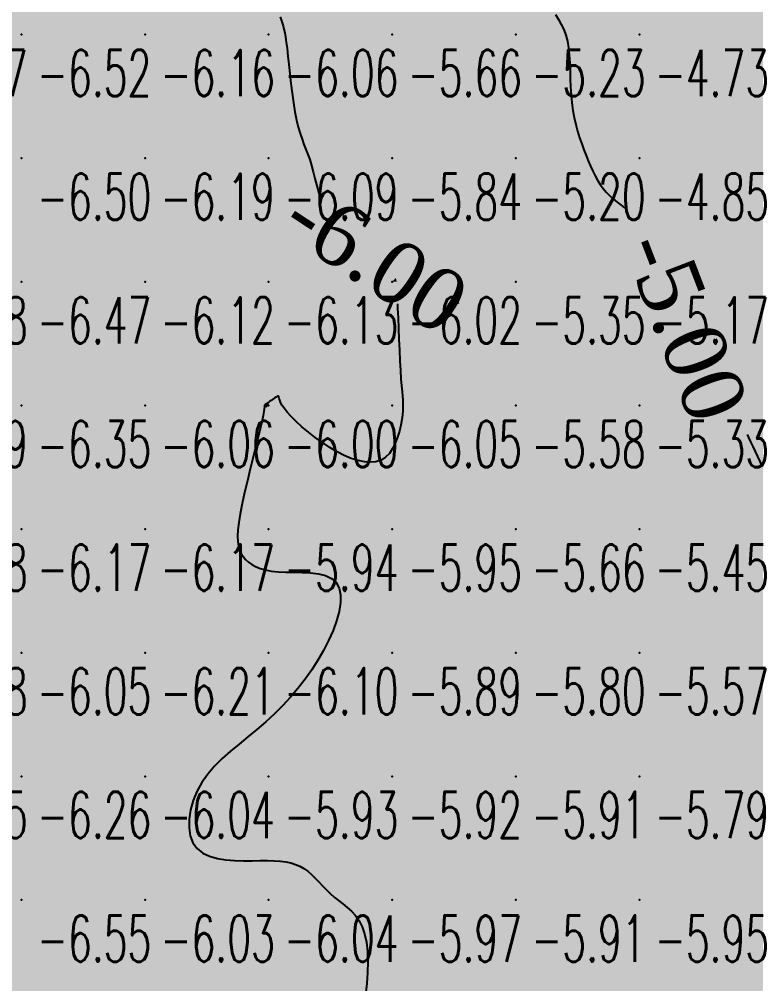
# Model space of a CAD drawing. Header units: millimetres. Extents: x 88261 to 90953, y 390274 to 392322.
# Drawn here: x 90100.1 to 90160.1, y 391390.5 to 391468.5 of the extents above; entities that cross this region are included whole.
import ezdxf
from ezdxf.enums import TextEntityAlignment as Align

# ---------------------------------------------------------------- set-up
doc = ezdxf.new("R2010")
doc.units = ezdxf.units.MM
doc.header["$LTSCALE"] = 25
for name, color, linetype in [('CN_03_00', 7, 'Continuous'), ('CN_04_00', 242, 'Continuous'), ('Cotation Courbes de niveau', 7, 'Continuous'), ('COTEAlt', 7, 'Continuous'), ('TN_COLORIAGE', 7, 'Continuous')]:
    doc.layers.add(name, color=color, linetype=linetype)
doc.styles.add('Simplex 1.0', font='Simplex.shx', dxfattribs={"width": 0.99, "height": 2.5})
doc.styles.get("Standard").update_dxf_attribs({"font": 'times.ttf'})

# ---------------------------------------------------------------- blocks, each defined once
blk = doc.blocks.new('COTE')
at = {"color": 0}
blk.add_point((0, 0), dxfattribs=at)
at = {"layer": 'COTEAlt'}
blk.add_attdef('ALT', text='', height=3.75, dxfattribs=at).set_placement((1.25, -1.25), align=Align.TOP_LEFT)

msp = doc.modelspace()

# ---------------------------------------------------------------- linework, layer by layer
at = {"layer": 'CN_03_00', "elevation": -6, "flags": 128}
for points in [[(90121.181, 391468.668), (90121.267, 391468.407), (90121.345, 391468.164), (90121.417, 391467.923), (90121.484, 391467.664), (90121.549, 391467.37), (90121.612, 391467.023), (90121.675, 391466.605), (90121.741, 391466.098), (90121.811, 391465.491), (90121.885, 391464.802), (90121.966, 391464.055), (90122.054, 391463.274), (90122.15, 391462.486), (90122.256, 391461.714), (90122.373, 391460.982), (90122.501, 391460.316), (90122.641, 391459.733), (90122.792, 391459.222), (90122.948, 391458.765), (90123.109, 391458.343), (90123.27, 391457.939), (90123.429, 391457.535), (90123.583, 391457.111), (90123.728, 391456.65), (90123.864, 391456.139), (90123.999, 391455.585), (90124.145, 391455), (90124.312, 391454.395), (90124.41, 391454.096)], [(90130.671, 391445.459), (90130.687, 391445.076), (90130.718, 391444.306), (90130.753, 391443.464), (90130.79, 391442.584), (90130.83, 391441.701), (90130.871, 391440.85), (90130.914, 391440.063), (90130.957, 391439.377), (90131, 391438.815), (90131.04, 391438.361), (90131.075, 391437.991), (90131.102, 391437.678), (90131.118, 391437.396), (90131.12, 391437.122), (90131.106, 391436.827), (90131.072, 391436.488), (90131.017, 391436.087), (90130.935, 391435.636), (90130.824, 391435.155), (90130.681, 391434.667), (90130.5, 391434.19), (90130.28, 391433.747), (90130.015, 391433.358), (90129.703, 391433.043), (90129.342, 391432.819), (90128.934, 391432.685), (90128.485, 391432.636), (90127.999, 391432.667), (90127.481, 391432.772), (90126.937, 391432.946), (90126.371, 391433.185), (90125.787, 391433.483), (90125.193, 391433.834), (90124.599, 391434.225), (90124.018, 391434.644), (90123.462, 391435.077), (90122.944, 391435.512), (90122.476, 391435.935), (90122.071, 391436.334), (90121.741, 391436.694), (90121.494, 391437.006), (90121.321, 391437.269), (90121.208, 391437.486), (90121.14, 391437.661), (90121.104, 391437.795), (90121.086, 391437.891), (90121.072, 391437.953), (90121.047, 391437.982), (90121.001, 391437.983), (90120.934, 391437.958), (90120.852, 391437.914), (90120.758, 391437.855), (90120.657, 391437.786), (90120.553, 391437.711), (90120.45, 391437.637), (90120.352, 391437.567), (90120.264, 391437.505), (90120.185, 391437.452), (90120.117, 391437.406), (90120.058, 391437.366), (90120.01, 391437.332), (90119.972, 391437.301), (90119.945, 391437.274), (90119.929, 391437.248), (90119.923, 391437.221), (90119.92, 391437.175), (90119.914, 391437.092), (90119.898, 391436.953), (90119.865, 391436.739), (90119.808, 391436.431), (90119.719, 391436.01), (90119.592, 391435.457), (90119.423, 391434.763), (90119.22, 391433.95), (90118.995, 391433.054), (90118.76, 391432.107), (90118.526, 391431.143), (90118.305, 391430.195), (90118.108, 391429.296), (90117.948, 391428.481), (90117.834, 391427.774), (90117.766, 391427.17), (90117.741, 391426.658), (90117.757, 391426.224), (90117.813, 391425.855), (90117.906, 391425.539), (90118.033, 391425.263), (90118.193, 391425.015), (90118.385, 391424.783), (90118.613, 391424.569), (90118.881, 391424.374), (90119.195, 391424.202), (90119.56, 391424.054), (90119.981, 391423.934), (90120.464, 391423.843), (90121.013, 391423.785), (90121.629, 391423.759), (90122.29, 391423.748), (90122.969, 391423.733), (90123.64, 391423.694), (90124.277, 391423.612), (90124.853, 391423.468), (90125.341, 391423.241), (90125.714, 391422.913), (90125.954, 391422.469), (90126.064, 391421.922), (90126.058, 391421.287), (90125.947, 391420.583), (90125.743, 391419.827), (90125.458, 391419.036), (90125.104, 391418.226), (90124.693, 391417.417), (90124.236, 391416.621), (90123.736, 391415.843), (90123.197, 391415.085), (90122.622, 391414.347), (90122.012, 391413.632), (90121.373, 391412.941), (90120.705, 391412.276), (90120.012, 391411.637), (90119.298, 391411.024), (90118.576, 391410.431), (90117.86, 391409.847), (90117.162, 391409.263), (90116.497, 391408.669), (90115.878, 391408.058), (90115.319, 391407.417), (90114.835, 391406.74), (90114.436, 391406.021), (90114.129, 391405.275), (90113.919, 391404.524), (90113.809, 391403.787), (90113.804, 391403.085), (90113.908, 391402.439), (90114.126, 391401.869), (90114.463, 391401.395), (90114.917, 391401.032), (90115.47, 391400.77), (90116.099, 391400.594), (90116.781, 391400.486), (90117.491, 391400.431), (90118.208, 391400.413), (90118.907, 391400.416), (90119.566, 391400.425), (90120.165, 391400.424), (90120.707, 391400.409), (90121.198, 391400.374), (90121.643, 391400.318), (90122.049, 391400.234), (90122.423, 391400.121), (90122.77, 391399.973), (90123.098, 391399.787), (90123.411, 391399.561), (90123.715, 391399.3), (90124.013, 391399.014), (90124.309, 391398.71), (90124.608, 391398.396), (90124.913, 391398.079), (90125.228, 391397.769), (90125.557, 391397.472), (90125.902, 391397.193), (90126.256, 391396.92), (90126.609, 391396.636), (90126.95, 391396.326), (90127.271, 391395.975), (90127.561, 391395.564), (90127.811, 391395.08), (90128.011, 391394.506), (90128.154, 391393.831), (90128.24, 391393.07), (90128.274, 391392.245), (90128.258, 391391.374), (90128.196, 391390.479), (90128.092, 391389.579)]]:
    msp.add_lwpolyline(points, dxfattribs=at)
at = {"layer": 'CN_04_00', "elevation": -5, "flags": 128}
for points in [[(90143.468, 391468.838), (90143.712, 391468.445), (90143.933, 391468.044), (90144.127, 391467.624), (90144.291, 391467.174), (90144.42, 391466.683), (90144.511, 391466.143), (90144.572, 391465.561), (90144.611, 391464.946), (90144.636, 391464.307), (90144.656, 391463.655), (90144.68, 391462.999), (90144.717, 391462.348), (90144.774, 391461.712), (90144.859, 391461.099), (90144.97, 391460.511), (90145.102, 391459.945), (90145.252, 391459.403), (90145.414, 391458.882), (90145.586, 391458.383), (90145.763, 391457.905), (90145.941, 391457.447), (90146.117, 391457.009), (90146.293, 391456.59), (90146.473, 391456.19), (90146.661, 391455.81), (90146.86, 391455.45), (90147.074, 391455.11), (90147.307, 391454.789), (90147.561, 391454.488), (90147.841, 391454.206), (90148.14, 391453.938), (90148.455, 391453.678), (90148.78, 391453.42), (90149.038, 391453.215)], [(90158.976, 391434.871), (90159.078, 391434.653), (90159.25, 391434.293), (90159.431, 391433.915), (90159.619, 391433.52), (90159.812, 391433.112), (90160.005, 391432.691), (90160.196, 391432.26)]]:
    msp.add_lwpolyline(points, dxfattribs=at)
at = {"layer": 'TN_COLORIAGE', "color": 151}
for points in [[(90090.249, 391477.239, -6.655), (90090.249, 391467.239, -6.655), (90100.249, 391477.239, -6.655)], [(90090.249, 391467.239, -6.655), (90100.249, 391467.239, -6.655), (90100.249, 391477.239, -6.655)], [(90100.249, 391477.239, -6), (90108.682, 391477.239, -6), (90100.249, 391467.239, -6), (90108.344, 391475.335, -6)], [(90100.249, 391467.239, -6), (90108.344, 391475.335, -6), (90110.249, 391467.239, -6), (90110.249, 391472.887, -6)], [(90110.249, 391472.887, -6.158), (90117.08, 391474.071, -6.158), (90110.249, 391467.239, -6.158)], [(90110.249, 391467.239, -6), (90117.08, 391474.071, -6), (90120.249, 391467.239, -6), (90120.249, 391471.667, -6)], [(90121.285, 391468.275, -6.058), (90120.249, 391471.667, -6.058), (90120.249, 391467.239, -6.058)], [(90121.285, 391468.275, -6.058), (90121.699, 391467.239, -6.058), (90120.249, 391467.239, -6.058)], [(90090.249, 391467.239, -6.517), (90090.249, 391457.239, -6.517), (90100.249, 391467.239, -6.517)], [(90090.249, 391457.239, -6.517), (90100.249, 391457.239, -6.517), (90100.249, 391467.239, -6.517)], [(90100.249, 391467.239, -6.158), (90100.249, 391457.239, -6.158), (90110.249, 391467.239, -6.158)], [(90100.249, 391457.239, -6.158), (90110.249, 391457.239, -6.158), (90110.249, 391467.239, -6.158)], [(90110.249, 391467.239, -6.058), (90110.249, 391457.239, -6.058), (90120.249, 391467.239, -6.058)], [(90110.249, 391457.239, -6.058), (90120.249, 391457.239, -6.058), (90120.249, 391467.239, -6.058)], [(90120.249, 391457.239, -6), (90122.364, 391459.354, -6), (90120.249, 391467.239, -6), (90121.699, 391467.239, -6)], [(90122.364, 391459.354, -6.092), (90123.851, 391457.239, -6.092), (90120.249, 391457.239, -6.092)], [(90090.249, 391457.239, -6.501), (90090.249, 391447.239, -6.501), (90100.249, 391457.239, -6.501)], [(90090.249, 391447.239, -6.501), (90100.249, 391447.239, -6.501), (90100.249, 391457.239, -6.501)], [(90100.249, 391457.239, -6.193), (90100.249, 391447.239, -6.193), (90110.249, 391457.239, -6.193)], [(90100.249, 391447.239, -6.193), (90110.249, 391447.239, -6.193), (90110.249, 391457.239, -6.193)], [(90110.249, 391457.239, -6.092), (90110.249, 391447.239, -6.092), (90120.249, 391457.239, -6.092)], [(90110.249, 391447.239, -6.092), (90120.249, 391447.239, -6.092), (90120.249, 391457.239, -6.092)], [(90120.249, 391447.239, -6), (90124.6, 391451.59, -6), (90120.249, 391457.239, -6), (90123.851, 391457.239, -6)], [(90120.249, 391447.239, -6), (90124.6, 391451.59, -6), (90130.249, 391447.239, -6), (90130.249, 391448.55, -6)], [(90130.546, 391447.537, -6.025), (90130.249, 391448.55, -6.025), (90130.249, 391447.239, -6.025)], [(90130.546, 391447.537, -6.025), (90130.613, 391447.239, -6.025), (90130.249, 391447.239, -6.025)], [(90090.249, 391447.239, -6.467), (90090.249, 391437.239, -6.467), (90100.249, 391447.239, -6.467)], [(90090.249, 391437.239, -6.467), (90100.249, 391437.239, -6.467), (90100.249, 391447.239, -6.467)], [(90100.249, 391447.239, -6.124), (90100.249, 391437.239, -6.124), (90110.249, 391447.239, -6.124)], [(90100.249, 391437.239, -6.124), (90110.249, 391437.239, -6.124), (90110.249, 391447.239, -6.124)], [(90110.249, 391447.239, -6.126), (90110.249, 391437.239, -6.126), (90120.249, 391447.239, -6.126)], [(90120.249, 391447.239, -6), (90120.249, 391437.466, -6), (90110.249, 391437.239, -6), (90119.812, 391437.239, -6)], [(90120.249, 391447.239, -6), (90120.249, 391437.466, -6), (90130.249, 391447.239, -6), (90121.307, 391438.297, -6)], [(90130.249, 391437.239, -6), (90120.805, 391437.239, -6), (90130.249, 391447.239, -6), (90121.307, 391438.297, -6)], [(90130.249, 391437.239, -6), (90130.955, 391437.946, -6), (90130.249, 391447.239, -6), (90130.613, 391447.239, -6)], [(90130.955, 391437.946, -6.05), (90131.308, 391437.239, -6.05), (90130.249, 391437.239, -6.05)], [(90090.249, 391437.239, -6.349), (90090.249, 391427.239, -6.349), (90100.249, 391437.239, -6.349)], [(90090.249, 391427.239, -6.349), (90100.249, 391427.239, -6.349), (90100.249, 391437.239, -6.349)], [(90100.249, 391437.239, -6.064), (90100.249, 391427.239, -6.064), (90110.249, 391437.239, -6.064)], [(90100.249, 391427.239, -6.064), (90110.249, 391427.239, -6.064), (90110.249, 391437.239, -6.064)], [(90110.249, 391427.239, -6), (90120.076, 391437.066, -6), (90110.249, 391437.239, -6), (90119.812, 391437.239, -6)], [(90117.437, 391427.239, -6.166), (90120.076, 391437.066, -6.166), (90110.249, 391427.239, -6.166)], [(90125.918, 391432.908, -6.05), (90120.805, 391437.239, -6.05), (90130.249, 391437.239, -6.05)], [(90125.918, 391432.908, -6.05), (90130.249, 391432.028, -6.05), (90130.249, 391437.239, -6.05)], [(90131.308, 391437.239, -6.05), (90130.249, 391432.028, -6.05), (90130.249, 391437.239, -6.05)], [(90090.249, 391427.239, -6.173), (90090.249, 391417.239, -6.173), (90100.249, 391427.239, -6.173)], [(90090.249, 391417.239, -6.173), (90100.249, 391417.239, -6.173), (90100.249, 391427.239, -6.173)], [(90100.249, 391427.239, -6.166), (90100.249, 391417.239, -6.166), (90110.249, 391427.239, -6.166)], [(90100.249, 391417.239, -6.166), (90110.249, 391417.239, -6.166), (90110.249, 391427.239, -6.166)], [(90110.249, 391417.239, -6), (90117.869, 391424.859, -6), (90110.249, 391427.239, -6), (90117.437, 391427.239, -6)], [(90110.249, 391417.239, -6), (90117.869, 391424.859, -6), (90120.249, 391417.239, -6), (90120.249, 391423.412, -6)], [(90120.249, 391423.412, -6.104), (90127.216, 391424.206, -6.104), (90120.249, 391417.239, -6.104)], [(90125.174, 391417.239, -6.104), (90127.216, 391424.206, -6.104), (90120.249, 391417.239, -6.104)], [(90090.249, 391417.239, -6.046), (90090.249, 391407.239, -6.046), (90100.249, 391417.239, -6.046)], [(90090.249, 391407.239, -6.046), (90100.249, 391407.239, -6.046), (90100.249, 391417.239, -6.046)], [(90100.249, 391417.239, -6.207), (90100.249, 391407.239, -6.207), (90110.249, 391417.239, -6.207)], [(90100.249, 391407.239, -6.207), (90110.249, 391407.239, -6.207), (90110.249, 391417.239, -6.207)], [(90110.249, 391417.239, -6.104), (90110.249, 391407.239, -6.104), (90120.249, 391417.239, -6.104)], [(90120.249, 391417.239, -6), (90120.249, 391411.336, -6), (90110.249, 391407.239, -6), (90113.901, 391407.239, -6)], [(90125.174, 391417.239, -6.104), (90120.249, 391411.336, -6.104), (90120.249, 391417.239, -6.104)], [(90090.249, 391397.629, -6.262), (90090.329, 391397.32, -6.262), (90090.249, 391407.239, -6.262), (90100.249, 391407.239, -6.262)], [(90090.38, 391397.239, -6.262), (90090.329, 391397.32, -6.262), (90100.249, 391397.239, -6.262), (90100.249, 391407.239, -6.262)], [(90100.249, 391407.239, -6.042), (90100.249, 391397.239, -6.042), (90110.249, 391407.239, -6.042)], [(90100.249, 391397.239, -6.042), (90110.249, 391397.239, -6.042), (90110.249, 391407.239, -6.042)], [(90110.249, 391407.239, -6), (90113.901, 391407.239, -6), (90110.249, 391397.239, -6), (90113.157, 391400.147, -6)], [(90120.249, 391397.239, -6), (90120.249, 391400.542, -6), (90110.249, 391397.239, -6), (90113.157, 391400.147, -6)], [(90123.244, 391400.235, -6.036), (90120.249, 391400.542, -6.036), (90120.249, 391397.239, -6.036)], [(90123.244, 391400.235, -6.036), (90125.363, 391397.239, -6.036), (90120.249, 391397.239, -6.036)], [(90090.38, 391397.239, -6.551), (90091.415, 391388.405, -6.551), (90100.249, 391397.239, -6.551)], [(90091.415, 391388.405, -6.542), (90091.396, 391387.239, -6.542), (90100.249, 391397.239, -6.542), (90100.249, 391387.239, -6.542)], [(90100.249, 391397.239, -6.03), (90100.249, 391387.239, -6.03), (90110.249, 391397.239, -6.03)], [(90100.249, 391387.239, -6.03), (90110.249, 391387.239, -6.03), (90110.249, 391397.239, -6.03)], [(90110.249, 391397.239, -6.036), (90110.249, 391387.239, -6.036), (90120.249, 391397.239, -6.036)], [(90110.249, 391387.239, -6.036), (90120.249, 391387.239, -6.036), (90120.249, 391397.239, -6.036)], [(90120.249, 391387.239, -6), (90128.648, 391395.639, -6), (90120.249, 391397.239, -6), (90125.363, 391397.239, -6)], [(90128.113, 391387.239, -6.179), (90128.648, 391395.639, -6.179), (90120.249, 391387.239, -6.179)]]:
    msp.add_solid(points, dxfattribs=at)
at = {"layer": 'TN_COLORIAGE', "color": 141}
for points in [[(90120.249, 391471.667, -5.497), (90121.285, 391468.275, -5.497), (90120.249, 391477.239, -5.497), (90130.249, 391477.239, -5.497)], [(90121.699, 391467.239, -5.497), (90121.285, 391468.275, -5.497), (90130.249, 391467.239, -5.497), (90130.249, 391477.239, -5.497)], [(90130.249, 391467.239, -5), (90139.07, 391476.061, -5), (90130.249, 391477.239, -5), (90138.746, 391477.239, -5)], [(90130.249, 391467.239, -5), (90139.07, 391476.061, -5), (90140.249, 391467.239, -5), (90140.249, 391474.474, -5)], [(90142.701, 391469.692, -5.23), (90140.249, 391474.474, -5.23), (90140.249, 391467.239, -5.23)], [(90142.701, 391469.692, -5.23), (90144.84, 391467.239, -5.23), (90140.249, 391467.239, -5.23)], [(90121.699, 391467.239, -5.657), (90122.364, 391459.354, -5.657), (90130.249, 391467.239, -5.657)], [(90123.851, 391457.239, -5.657), (90122.364, 391459.354, -5.657), (90130.249, 391457.239, -5.657), (90130.249, 391467.239, -5.657)], [(90130.249, 391467.239, -5.23), (90130.249, 391457.239, -5.23), (90140.249, 391467.239, -5.23)], [(90130.249, 391457.239, -5.23), (90140.249, 391457.239, -5.23), (90140.249, 391467.239, -5.23)], [(90140.249, 391467.239, -5), (90144.84, 391467.239, -5), (90140.249, 391457.239, -5), (90144.458, 391461.448, -5)], [(90144.458, 391461.448, -5.197), (90145.975, 391457.239, -5.197), (90140.249, 391457.239, -5.197)], [(90123.851, 391457.239, -5.837), (90124.6, 391451.59, -5.837), (90130.249, 391457.239, -5.837)], [(90130.249, 391448.55, -5.837), (90124.6, 391451.59, -5.837), (90130.249, 391457.239, -5.837)], [(90130.249, 391448.55, -5.197), (90130.546, 391447.537, -5.197), (90130.249, 391457.239, -5.197), (90140.249, 391457.239, -5.197)], [(90130.613, 391447.239, -5.197), (90130.546, 391447.537, -5.197), (90140.249, 391447.239, -5.197), (90140.249, 391457.239, -5.197)], [(90140.249, 391447.239, -5), (90147.286, 391454.277, -5), (90140.249, 391457.239, -5), (90145.975, 391457.239, -5)], [(90140.249, 391447.239, -5), (90147.286, 391454.277, -5), (90150.249, 391447.239, -5), (90150.249, 391452.583, -5)], [(90152.153, 391449.143, -5.168), (90150.249, 391452.583, -5.168), (90150.249, 391447.239, -5.168)], [(90152.153, 391449.143, -5.168), (90152.98, 391447.239, -5.168), (90150.249, 391447.239, -5.168)], [(90130.613, 391447.239, -5.349), (90130.955, 391437.946, -5.349), (90140.249, 391447.239, -5.349)], [(90131.308, 391437.239, -5.349), (90130.955, 391437.946, -5.349), (90140.249, 391437.239, -5.349), (90140.249, 391447.239, -5.349)], [(90140.249, 391447.239, -5.168), (90140.249, 391437.239, -5.168), (90150.249, 391447.239, -5.168)], [(90140.249, 391437.239, -5.168), (90150.249, 391437.239, -5.168), (90150.249, 391447.239, -5.168)], [(90150.249, 391437.239, -5), (90154.522, 391441.512, -5), (90150.249, 391447.239, -5), (90152.98, 391447.239, -5)], [(90154.522, 391441.512, -5.334), (90158.105, 391437.239, -5.334), (90150.249, 391437.239, -5.334)], [(90121.307, 391438.297, -5.997), (90120.249, 391437.466, -5.997), (90120.249, 391437.239, -5.997)], [(90121.307, 391438.297, -5.997), (90120.805, 391437.239, -5.997), (90120.249, 391437.239, -5.997)], [(90119.812, 391437.239, -5.997), (90120.249, 391437.466, -5.997), (90120.249, 391437.239, -5.997)], [(90120.076, 391437.066, -5.935), (90117.437, 391427.239, -5.935), (90120.249, 391437.239, -5.935), (90120.249, 391427.239, -5.935)], [(90119.812, 391437.239, -5.997), (90120.076, 391437.066, -5.997), (90120.249, 391437.239, -5.997)], [(90120.805, 391437.239, -5.935), (90125.918, 391432.908, -5.935), (90120.249, 391437.239, -5.935), (90120.249, 391427.239, -5.935)], [(90130.249, 391432.028, -5.582), (90131.308, 391437.239, -5.582), (90130.249, 391427.239, -5.582), (90140.249, 391437.239, -5.582)], [(90130.249, 391427.239, -5.582), (90140.249, 391427.239, -5.582), (90140.249, 391437.239, -5.582)], [(90140.249, 391437.239, -5.334), (90140.249, 391427.239, -5.334), (90150.249, 391437.239, -5.334)], [(90140.249, 391427.239, -5.334), (90150.249, 391427.239, -5.334), (90150.249, 391437.239, -5.334)], [(90150.249, 391427.239, -5), (90158.577, 391435.567, -5), (90150.249, 391437.239, -5), (90158.105, 391437.239, -5)], [(90150.249, 391427.239, -5), (90158.577, 391435.567, -5), (90160.249, 391427.239, -5), (90160.249, 391432.349, -5)], [(90130.249, 391432.028, -5.935), (90125.918, 391432.908, -5.935), (90130.249, 391427.239, -5.935), (90120.249, 391427.239, -5.935)], [(90117.437, 391427.239, -5.935), (90117.869, 391424.859, -5.935), (90120.249, 391427.239, -5.935)], [(90120.249, 391423.412, -5.935), (90117.869, 391424.859, -5.935), (90120.249, 391427.239, -5.935)], [(90127.216, 391424.206, -5.935), (90120.249, 391423.412, -5.935), (90130.249, 391427.239, -5.935), (90120.249, 391427.239, -5.935)], [(90127.216, 391424.206, -5.892), (90125.174, 391417.239, -5.892), (90130.249, 391427.239, -5.892), (90130.249, 391417.239, -5.892)], [(90130.249, 391427.239, -5.659), (90130.249, 391417.239, -5.659), (90140.249, 391427.239, -5.659)], [(90130.249, 391417.239, -5.659), (90140.249, 391417.239, -5.659), (90140.249, 391427.239, -5.659)], [(90140.249, 391427.239, -5.454), (90140.249, 391417.239, -5.454), (90150.249, 391427.239, -5.454)], [(90140.249, 391417.239, -5.454), (90150.249, 391417.239, -5.454), (90150.249, 391427.239, -5.454)], [(90150.249, 391417.239, -5.095), (90160.249, 391417.239, -5.095), (90160.249, 391427.239, -5.095)], [(90150.249, 391427.239, -5.095), (90150.249, 391417.239, -5.095), (90160.249, 391427.239, -5.095)], [(90120.249, 391411.336, -5.892), (90125.174, 391417.239, -5.892), (90120.249, 391407.239, -5.892), (90130.249, 391417.239, -5.892)], [(90120.249, 391407.239, -5.892), (90130.249, 391407.239, -5.892), (90130.249, 391417.239, -5.892)], [(90130.249, 391417.239, -5.799), (90130.249, 391407.239, -5.799), (90140.249, 391417.239, -5.799)], [(90130.249, 391407.239, -5.799), (90140.249, 391407.239, -5.799), (90140.249, 391417.239, -5.799)], [(90140.249, 391417.239, -5.567), (90140.249, 391407.239, -5.567), (90150.249, 391417.239, -5.567)], [(90140.249, 391407.239, -5.567), (90150.249, 391407.239, -5.567), (90150.249, 391417.239, -5.567)], [(90150.249, 391407.239, -5.647), (90160.249, 391407.239, -5.647), (90160.249, 391417.239, -5.647)], [(90150.249, 391417.239, -5.647), (90150.249, 391407.239, -5.647), (90160.249, 391417.239, -5.647)], [(90113.901, 391407.239, -5.928), (90120.249, 391411.336, -5.928), (90120.249, 391407.239, -5.928)], [(90113.157, 391400.147, -5.928), (90113.901, 391407.239, -5.928), (90120.249, 391407.239, -5.928)], [(90113.157, 391400.147, -5.928), (90120.249, 391400.542, -5.928), (90120.249, 391407.239, -5.928)], [(90120.249, 391400.542, -5.916), (90123.244, 391400.235, -5.916), (90120.249, 391407.239, -5.916), (90130.249, 391407.239, -5.916)], [(90125.363, 391397.239, -5.916), (90123.244, 391400.235, -5.916), (90130.249, 391397.239, -5.916), (90130.249, 391407.239, -5.916)], [(90130.249, 391407.239, -5.913), (90130.249, 391397.239, -5.913), (90140.249, 391407.239, -5.913)], [(90130.249, 391397.239, -5.913), (90140.249, 391397.239, -5.913), (90140.249, 391407.239, -5.913)], [(90140.249, 391407.239, -5.789), (90140.249, 391397.239, -5.789), (90150.249, 391407.239, -5.789)], [(90140.249, 391397.239, -5.789), (90150.249, 391397.239, -5.789), (90150.249, 391407.239, -5.789)], [(90150.249, 391397.239, -5.65), (90160.249, 391397.239, -5.65), (90160.249, 391407.239, -5.65)], [(90150.249, 391407.239, -5.65), (90150.249, 391397.239, -5.65), (90160.249, 391407.239, -5.65)], [(90125.363, 391397.239, -5.966), (90128.648, 391395.639, -5.966), (90130.249, 391397.239, -5.966)], [(90128.648, 391395.639, -5.951), (90128.113, 391387.239, -5.951), (90130.249, 391397.239, -5.951), (90130.249, 391387.239, -5.951)], [(90130.249, 391397.239, -5.913), (90130.249, 391387.239, -5.913), (90140.249, 391397.239, -5.913)], [(90137.726, 391387.239, -5.913), (90140.249, 391388.835, -5.913), (90130.249, 391387.239, -5.913), (90140.249, 391397.239, -5.913)], [(90142.834, 391389.825, -5.913), (90140.249, 391388.835, -5.913), (90150.249, 391397.239, -5.913), (90140.249, 391397.239, -5.913)], [(90145.35, 391387.239, -5.953), (90142.834, 391389.825, -5.953), (90150.249, 391387.239, -5.953), (90150.249, 391397.239, -5.953)], [(90150.249, 391387.239, -5.682), (90160.249, 391387.239, -5.682), (90160.249, 391397.239, -5.682)], [(90150.249, 391397.239, -5.682), (90150.249, 391387.239, -5.682), (90160.249, 391397.239, -5.682)]]:
    msp.add_solid(points, dxfattribs=at)
at = {"layer": 'TN_COLORIAGE', "color": 131}
for points in [[(90144.84, 391467.239, -4.293), (90142.701, 391469.692, -4.293), (90150.249, 391467.239, -4.293), (90150.249, 391477.239, -4.293)], [(90150.249, 391467.239, -4), (90158.97, 391475.961, -4), (90150.249, 391477.239, -4), (90157.576, 391477.239, -4)], [(90150.249, 391467.239, -4), (90158.97, 391475.961, -4), (90160.249, 391467.239, -4), (90160.249, 391474.615, -4)], [(90144.458, 391461.448, -4.729), (90144.84, 391467.239, -4.729), (90150.249, 391467.239, -4.729)], [(90145.975, 391457.239, -4.729), (90144.458, 391461.448, -4.729), (90150.249, 391457.239, -4.729), (90150.249, 391467.239, -4.729)], [(90150.249, 391457.239, -4.3), (90160.249, 391457.239, -4.3), (90160.249, 391467.239, -4.3)], [(90150.249, 391467.239, -4.3), (90150.249, 391457.239, -4.3), (90160.249, 391467.239, -4.3)], [(90145.975, 391457.239, -4.853), (90147.286, 391454.277, -4.853), (90150.249, 391457.239, -4.853)], [(90150.249, 391452.583, -4.853), (90147.286, 391454.277, -4.853), (90150.249, 391457.239, -4.853)], [(90150.249, 391452.583, -4.284), (90152.153, 391449.143, -4.284), (90150.249, 391457.239, -4.284), (90160.249, 391457.239, -4.284)], [(90152.98, 391447.239, -4.284), (90152.153, 391449.143, -4.284), (90160.249, 391447.239, -4.284), (90160.249, 391457.239, -4.284)], [(90152.98, 391447.239, -4.552), (90154.522, 391441.512, -4.552), (90160.249, 391447.239, -4.552)], [(90158.105, 391437.239, -4.552), (90154.522, 391441.512, -4.552), (90160.249, 391437.239, -4.552), (90160.249, 391447.239, -4.552)], [(90158.105, 391437.239, -4.909), (90158.577, 391435.567, -4.909), (90160.249, 391437.239, -4.909)], [(90160.249, 391432.349, -4.909), (90158.577, 391435.567, -4.909), (90160.249, 391437.239, -4.909)]]:
    msp.add_solid(points, dxfattribs=at)

# ---------------------------------------------------------------- block references
at = {"layer": 'COTEAlt'}
ref = msp.add_blockref('COTE', (90090.249, 391467.239), dxfattribs=at)
ref.add_attrib('ALT', '-6.87', dxfattribs={"height": 3.75, "style": 'Simplex 1.0', "width": 0.6}).set_placement((90091.499, 391465.989), align=Align.TOP_LEFT)
ref = msp.add_blockref('COTE', (90100.249, 391467.239), dxfattribs=at)
ref.add_attrib('ALT', '-6.52', dxfattribs={"height": 3.75, "style": 'Simplex 1.0', "width": 0.6}).set_placement((90101.499, 391465.989), align=Align.TOP_LEFT)
ref = msp.add_blockref('COTE', (90110.249, 391467.239), dxfattribs=at)
ref.add_attrib('ALT', '-6.16', dxfattribs={"height": 3.75, "style": 'Simplex 1.0', "width": 0.6}).set_placement((90111.499, 391465.989), align=Align.TOP_LEFT)
ref = msp.add_blockref('COTE', (90120.249, 391467.239), dxfattribs=at)
ref.add_attrib('ALT', '-6.06', dxfattribs={"height": 3.75, "style": 'Simplex 1.0', "width": 0.6}).set_placement((90121.499, 391465.989), align=Align.TOP_LEFT)
ref = msp.add_blockref('COTE', (90130.249, 391467.239), dxfattribs=at)
ref.add_attrib('ALT', '-5.66', dxfattribs={"height": 3.75, "style": 'Simplex 1.0', "width": 0.6}).set_placement((90131.499, 391465.989), align=Align.TOP_LEFT)
ref = msp.add_blockref('COTE', (90140.249, 391467.239), dxfattribs=at)
ref.add_attrib('ALT', '-5.23', dxfattribs={"height": 3.75, "style": 'Simplex 1.0', "width": 0.6}).set_placement((90141.499, 391465.989), align=Align.TOP_LEFT)
ref = msp.add_blockref('COTE', (90150.249, 391467.239), dxfattribs=at)
ref.add_attrib('ALT', '-4.73', dxfattribs={"height": 3.75, "style": 'Simplex 1.0', "width": 0.6}).set_placement((90151.499, 391465.989), align=Align.TOP_LEFT)
ref = msp.add_blockref('COTE', (90100.249, 391457.239), dxfattribs=at)
ref.add_attrib('ALT', '-6.50', dxfattribs={"height": 3.75, "style": 'Simplex 1.0', "width": 0.6}).set_placement((90101.499, 391455.989), align=Align.TOP_LEFT)
ref = msp.add_blockref('COTE', (90110.249, 391457.239), dxfattribs=at)
ref.add_attrib('ALT', '-6.19', dxfattribs={"height": 3.75, "style": 'Simplex 1.0', "width": 0.6}).set_placement((90111.499, 391455.989), align=Align.TOP_LEFT)
ref = msp.add_blockref('COTE', (90120.249, 391457.239), dxfattribs=at)
ref.add_attrib('ALT', '-6.09', dxfattribs={"height": 3.75, "style": 'Simplex 1.0', "width": 0.6}).set_placement((90121.499, 391455.989), align=Align.TOP_LEFT)
ref = msp.add_blockref('COTE', (90130.249, 391457.239), dxfattribs=at)
ref.add_attrib('ALT', '-5.84', dxfattribs={"height": 3.75, "style": 'Simplex 1.0', "width": 0.6}).set_placement((90131.499, 391455.989), align=Align.TOP_LEFT)
ref = msp.add_blockref('COTE', (90140.249, 391457.239), dxfattribs=at)
ref.add_attrib('ALT', '-5.20', dxfattribs={"height": 3.75, "style": 'Simplex 1.0', "width": 0.6}).set_placement((90141.499, 391455.989), align=Align.TOP_LEFT)
ref = msp.add_blockref('COTE', (90150.249, 391457.239), dxfattribs=at)
ref.add_attrib('ALT', '-4.85', dxfattribs={"height": 3.75, "style": 'Simplex 1.0', "width": 0.6}).set_placement((90151.499, 391455.989), align=Align.TOP_LEFT)
ref = msp.add_blockref('COTE', (90090.249, 391447.239), dxfattribs=at)
ref.add_attrib('ALT', '-6.68', dxfattribs={"height": 3.75, "style": 'Simplex 1.0', "width": 0.6}).set_placement((90091.499, 391445.989), align=Align.TOP_LEFT)
ref = msp.add_blockref('COTE', (90100.249, 391447.239), dxfattribs=at)
ref.add_attrib('ALT', '-6.47', dxfattribs={"height": 3.75, "style": 'Simplex 1.0', "width": 0.6}).set_placement((90101.499, 391445.989), align=Align.TOP_LEFT)
ref = msp.add_blockref('COTE', (90110.249, 391447.239), dxfattribs=at)
ref.add_attrib('ALT', '-6.12', dxfattribs={"height": 3.75, "style": 'Simplex 1.0', "width": 0.6}).set_placement((90111.499, 391445.989), align=Align.TOP_LEFT)
ref = msp.add_blockref('COTE', (90120.249, 391447.239), dxfattribs=at)
ref.add_attrib('ALT', '-6.13', dxfattribs={"height": 3.75, "style": 'Simplex 1.0', "width": 0.6}).set_placement((90121.499, 391445.989), align=Align.TOP_LEFT)
ref = msp.add_blockref('COTE', (90130.249, 391447.239), dxfattribs=at)
ref.add_attrib('ALT', '-6.02', dxfattribs={"height": 3.75, "style": 'Simplex 1.0', "width": 0.6}).set_placement((90131.499, 391445.989), align=Align.TOP_LEFT)
ref = msp.add_blockref('COTE', (90140.249, 391447.239), dxfattribs=at)
ref.add_attrib('ALT', '-5.35', dxfattribs={"height": 3.75, "style": 'Simplex 1.0', "width": 0.6}).set_placement((90141.499, 391445.989), align=Align.TOP_LEFT)
ref = msp.add_blockref('COTE', (90150.249, 391447.239), dxfattribs=at)
ref.add_attrib('ALT', '-5.17', dxfattribs={"height": 3.75, "style": 'Simplex 1.0', "width": 0.6}).set_placement((90151.499, 391445.989), align=Align.TOP_LEFT)
ref = msp.add_blockref('COTE', (90090.249, 391437.239), dxfattribs=at)
ref.add_attrib('ALT', '-6.59', dxfattribs={"height": 3.75, "style": 'Simplex 1.0', "width": 0.6}).set_placement((90091.499, 391435.989), align=Align.TOP_LEFT)
ref = msp.add_blockref('COTE', (90100.249, 391437.239), dxfattribs=at)
ref.add_attrib('ALT', '-6.35', dxfattribs={"height": 3.75, "style": 'Simplex 1.0', "width": 0.6}).set_placement((90101.499, 391435.989), align=Align.TOP_LEFT)
ref = msp.add_blockref('COTE', (90110.249, 391437.239), dxfattribs=at)
ref.add_attrib('ALT', '-6.06', dxfattribs={"height": 3.75, "style": 'Simplex 1.0', "width": 0.6}).set_placement((90111.499, 391435.989), align=Align.TOP_LEFT)
ref = msp.add_blockref('COTE', (90120.249, 391437.239), dxfattribs=at)
ref.add_attrib('ALT', '-6.00', dxfattribs={"height": 3.75, "style": 'Simplex 1.0', "width": 0.6}).set_placement((90121.499, 391435.989), align=Align.TOP_LEFT)
ref = msp.add_blockref('COTE', (90130.249, 391437.239), dxfattribs=at)
ref.add_attrib('ALT', '-6.05', dxfattribs={"height": 3.75, "style": 'Simplex 1.0', "width": 0.6}).set_placement((90131.499, 391435.989), align=Align.TOP_LEFT)
ref = msp.add_blockref('COTE', (90140.249, 391437.239), dxfattribs=at)
ref.add_attrib('ALT', '-5.58', dxfattribs={"height": 3.75, "style": 'Simplex 1.0', "width": 0.6}).set_placement((90141.499, 391435.989), align=Align.TOP_LEFT)
ref = msp.add_blockref('COTE', (90150.249, 391437.239), dxfattribs=at)
ref.add_attrib('ALT', '-5.33', dxfattribs={"height": 3.75, "style": 'Simplex 1.0', "width": 0.6}).set_placement((90151.499, 391435.989), align=Align.TOP_LEFT)
ref = msp.add_blockref('COTE', (90090.249, 391427.239), dxfattribs=at)
ref.add_attrib('ALT', '-6.48', dxfattribs={"height": 3.75, "style": 'Simplex 1.0', "width": 0.6}).set_placement((90091.499, 391425.989), align=Align.TOP_LEFT)
ref = msp.add_blockref('COTE', (90100.249, 391427.239), dxfattribs=at)
ref.add_attrib('ALT', '-6.17', dxfattribs={"height": 3.75, "style": 'Simplex 1.0', "width": 0.6}).set_placement((90101.499, 391425.989), align=Align.TOP_LEFT)
ref = msp.add_blockref('COTE', (90110.249, 391427.239), dxfattribs=at)
ref.add_attrib('ALT', '-6.17', dxfattribs={"height": 3.75, "style": 'Simplex 1.0', "width": 0.6}).set_placement((90111.499, 391425.989), align=Align.TOP_LEFT)
ref = msp.add_blockref('COTE', (90120.249, 391427.239), dxfattribs=at)
ref.add_attrib('ALT', '-5.94', dxfattribs={"height": 3.75, "style": 'Simplex 1.0', "width": 0.6}).set_placement((90121.499, 391425.989), align=Align.TOP_LEFT)
ref = msp.add_blockref('COTE', (90130.249, 391427.239), dxfattribs=at)
ref.add_attrib('ALT', '-5.95', dxfattribs={"height": 3.75, "style": 'Simplex 1.0', "width": 0.6}).set_placement((90131.499, 391425.989), align=Align.TOP_LEFT)
ref = msp.add_blockref('COTE', (90140.249, 391427.239), dxfattribs=at)
ref.add_attrib('ALT', '-5.66', dxfattribs={"height": 3.75, "style": 'Simplex 1.0', "width": 0.6}).set_placement((90141.499, 391425.989), align=Align.TOP_LEFT)
ref = msp.add_blockref('COTE', (90150.249, 391427.239), dxfattribs=at)
ref.add_attrib('ALT', '-5.45', dxfattribs={"height": 3.75, "style": 'Simplex 1.0', "width": 0.6}).set_placement((90151.499, 391425.989), align=Align.TOP_LEFT)
ref = msp.add_blockref('COTE', (90090.249, 391417.239), dxfattribs=at)
ref.add_attrib('ALT', '-6.68', dxfattribs={"height": 3.75, "style": 'Simplex 1.0', "width": 0.6}).set_placement((90091.499, 391415.989), align=Align.TOP_LEFT)
ref = msp.add_blockref('COTE', (90100.249, 391417.239), dxfattribs=at)
ref.add_attrib('ALT', '-6.05', dxfattribs={"height": 3.75, "style": 'Simplex 1.0', "width": 0.6}).set_placement((90101.499, 391415.989), align=Align.TOP_LEFT)
ref = msp.add_blockref('COTE', (90110.249, 391417.239), dxfattribs=at)
ref.add_attrib('ALT', '-6.21', dxfattribs={"height": 3.75, "style": 'Simplex 1.0', "width": 0.6}).set_placement((90111.499, 391415.989), align=Align.TOP_LEFT)
ref = msp.add_blockref('COTE', (90120.249, 391417.239), dxfattribs=at)
ref.add_attrib('ALT', '-6.10', dxfattribs={"height": 3.75, "style": 'Simplex 1.0', "width": 0.6}).set_placement((90121.499, 391415.989), align=Align.TOP_LEFT)
ref = msp.add_blockref('COTE', (90130.249, 391417.239), dxfattribs=at)
ref.add_attrib('ALT', '-5.89', dxfattribs={"height": 3.75, "style": 'Simplex 1.0', "width": 0.6}).set_placement((90131.499, 391415.989), align=Align.TOP_LEFT)
ref = msp.add_blockref('COTE', (90140.249, 391417.239), dxfattribs=at)
ref.add_attrib('ALT', '-5.80', dxfattribs={"height": 3.75, "style": 'Simplex 1.0', "width": 0.6}).set_placement((90141.499, 391415.989), align=Align.TOP_LEFT)
ref = msp.add_blockref('COTE', (90150.249, 391417.239), dxfattribs=at)
ref.add_attrib('ALT', '-5.57', dxfattribs={"height": 3.75, "style": 'Simplex 1.0', "width": 0.6}).set_placement((90151.499, 391415.989), align=Align.TOP_LEFT)
ref = msp.add_blockref('COTE', (90090.249, 391407.239), dxfattribs=at)
ref.add_attrib('ALT', '-6.85', dxfattribs={"height": 3.75, "style": 'Simplex 1.0', "width": 0.6}).set_placement((90091.499, 391405.989), align=Align.TOP_LEFT)
ref = msp.add_blockref('COTE', (90100.249, 391407.239), dxfattribs=at)
ref.add_attrib('ALT', '-6.26', dxfattribs={"height": 3.75, "style": 'Simplex 1.0', "width": 0.6}).set_placement((90101.499, 391405.989), align=Align.TOP_LEFT)
ref = msp.add_blockref('COTE', (90110.249, 391407.239), dxfattribs=at)
ref.add_attrib('ALT', '-6.04', dxfattribs={"height": 3.75, "style": 'Simplex 1.0', "width": 0.6}).set_placement((90111.499, 391405.989), align=Align.TOP_LEFT)
ref = msp.add_blockref('COTE', (90120.249, 391407.239), dxfattribs=at)
ref.add_attrib('ALT', '-5.93', dxfattribs={"height": 3.75, "style": 'Simplex 1.0', "width": 0.6}).set_placement((90121.499, 391405.989), align=Align.TOP_LEFT)
ref = msp.add_blockref('COTE', (90130.249, 391407.239), dxfattribs=at)
ref.add_attrib('ALT', '-5.92', dxfattribs={"height": 3.75, "style": 'Simplex 1.0', "width": 0.6}).set_placement((90131.499, 391405.989), align=Align.TOP_LEFT)
ref = msp.add_blockref('COTE', (90140.249, 391407.239), dxfattribs=at)
ref.add_attrib('ALT', '-5.91', dxfattribs={"height": 3.75, "style": 'Simplex 1.0', "width": 0.6}).set_placement((90141.499, 391405.989), align=Align.TOP_LEFT)
ref = msp.add_blockref('COTE', (90150.249, 391407.239), dxfattribs=at)
ref.add_attrib('ALT', '-5.79', dxfattribs={"height": 3.75, "style": 'Simplex 1.0', "width": 0.6}).set_placement((90151.499, 391405.989), align=Align.TOP_LEFT)
ref = msp.add_blockref('COTE', (90100.249, 391397.239), dxfattribs=at)
ref.add_attrib('ALT', '-6.55', dxfattribs={"height": 3.75, "style": 'Simplex 1.0', "width": 0.6}).set_placement((90101.499, 391395.989), align=Align.TOP_LEFT)
ref = msp.add_blockref('COTE', (90110.249, 391397.239), dxfattribs=at)
ref.add_attrib('ALT', '-6.03', dxfattribs={"height": 3.75, "style": 'Simplex 1.0', "width": 0.6}).set_placement((90111.499, 391395.989), align=Align.TOP_LEFT)
ref = msp.add_blockref('COTE', (90120.249, 391397.239), dxfattribs=at)
ref.add_attrib('ALT', '-6.04', dxfattribs={"height": 3.75, "style": 'Simplex 1.0', "width": 0.6}).set_placement((90121.499, 391395.989), align=Align.TOP_LEFT)
ref = msp.add_blockref('COTE', (90130.249, 391397.239), dxfattribs=at)
ref.add_attrib('ALT', '-5.97', dxfattribs={"height": 3.75, "style": 'Simplex 1.0', "width": 0.6}).set_placement((90131.499, 391395.989), align=Align.TOP_LEFT)
ref = msp.add_blockref('COTE', (90140.249, 391397.239), dxfattribs=at)
ref.add_attrib('ALT', '-5.91', dxfattribs={"height": 3.75, "style": 'Simplex 1.0', "width": 0.6}).set_placement((90141.499, 391395.989), align=Align.TOP_LEFT)
ref = msp.add_blockref('COTE', (90150.249, 391397.239), dxfattribs=at)
ref.add_attrib('ALT', '-5.95', dxfattribs={"height": 3.75, "style": 'Simplex 1.0', "width": 0.6}).set_placement((90151.499, 391395.989), align=Align.TOP_LEFT)

# ---------------------------------------------------------------- texts
at = {"layer": 'CN_04_00'}
msp.add_text('-5.00', height=5, rotation=290.9659, dxfattribs=at).set_placement((90154.033, 391443.685, -5), align=Align.MIDDLE_CENTER)
at = {"layer": 'Cotation Courbes de niveau'}
msp.add_text('-6.00', height=5, rotation=326.70623, dxfattribs=at).set_placement((90128.947, 391449.157, -6), align=Align.MIDDLE_CENTER)

doc.saveas('drawing.dxf')
